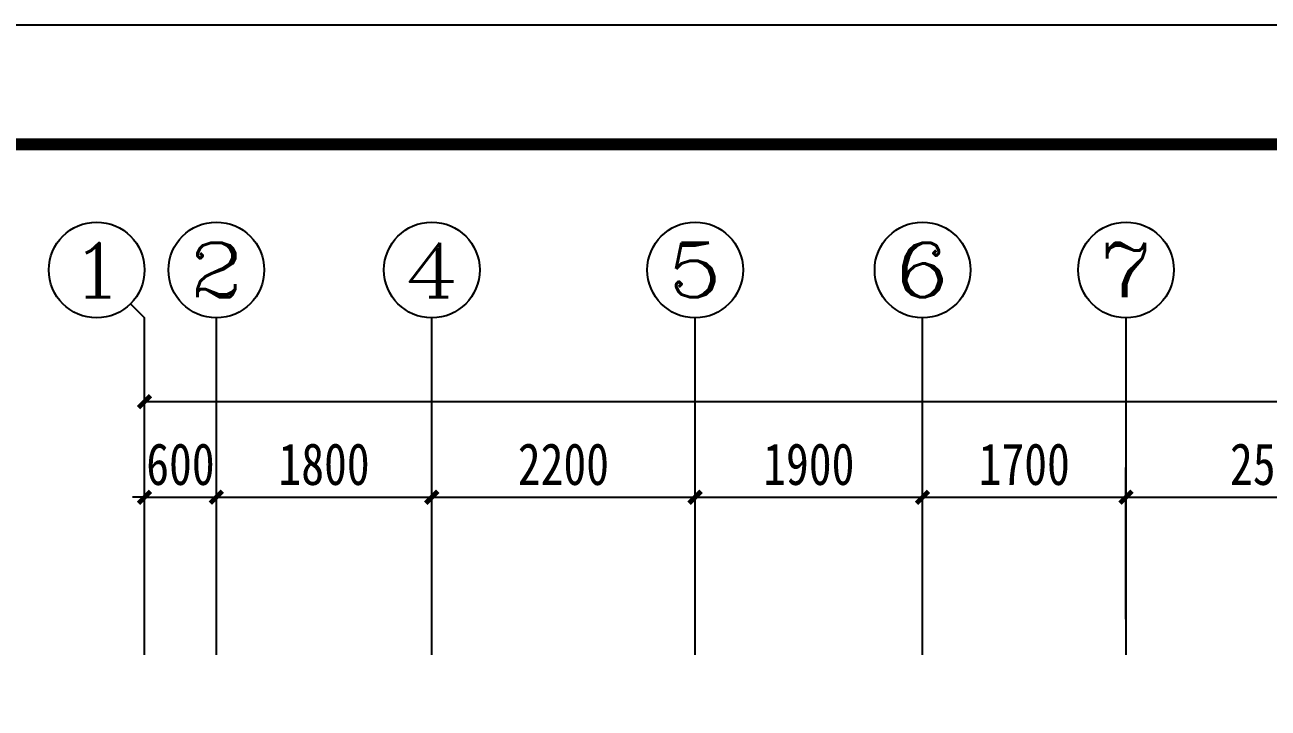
# Model space of a CAD drawing. Extents: x -144902 to 588294, y -160863 to 65494.
# Drawn here: x -13862 to -3474, y 59782 to 65494 of the extents above; entities that cross this region are included whole.
import ezdxf
from ezdxf.enums import TextEntityAlignment as Align

# ---------------------------------------------------------------- set-up
doc = ezdxf.new("R2010")
doc.units = 0
doc.header["$LTSCALE"] = 100
doc.layers.get('0').update_dxf_attribs({"linetype": 'CONTINUOUS'})
doc.layers.get('Defpoints').update_dxf_attribs({"linetype": 'CONTINUOUS'})
for name, color, linetype in [('1508', 2, 'CONTINUOUS'), ('AXIS', 3, 'CONTINUOUS'), ('AXIS_TEXT', 7, 'CONTINUOUS'), ('tk', 7, 'CONTINUOUS')]:
    doc.layers.add(name, color=color, linetype=linetype)
doc.styles.add('_HZTXT', font='complex.shx', dxfattribs={"width": 0.7, "bigfont": 'tssdchn.shx'})
doc.styles.add('COMPLEX', font='COMPLEX')
doc.styles.add('DIM_FONT', font='SIMHEI.TTF', dxfattribs={"width": 0.8})
doc.dimstyles.new('_TCH_ARCH&&100', dxfattribs={"dimtxt": 350, "dimasz": 100, "dimexe": 250, "dimexo": 300, "dimgap": 100, "dimtad": 1, "dimdec": 0, "dimzin": 0, "dimdsep": 46, "dimtxsty": 'DIM_FONT', "dimblk": 'ARCHTICK', "dimcen": 0.09, "dimclrt": 7, "dimazin": 2, "dimtfac": 1, "dimtdec": 0, "dimtix": 1, "dimtmove": 2, "dimatfit": 3, "dimfxl": 1, "dimtolj": 1, "dimtzin": 0, "dimarcsym": 0})

# ---------------------------------------------------------------- blocks, each defined once
blk = doc.blocks.new('A1tk')
at = {"layer": 'tk', "color": 5}
blk.add_lwpolyline([(0, 0), (0, 59400), (84100, 59400), (84100, 0)], close=True, dxfattribs=at)
at = {"layer": 'tk', "const_width": 100}
blk.add_lwpolyline([(2500, 1000), (83100, 1000), (83100, 58400), (2500, 58400)], close=True, dxfattribs=at)
blk = doc.blocks.new('_ArchTick')
at = {"color": 0, "linetype": 'ByBlock', "const_width": 0.4}
blk.add_lwpolyline([(-0.5, -0.5), (0.5, 0.5)], dxfattribs=at)
blk = doc.blocks.new('*D535')
at = {"layer": 'AXIS', "color": 0, "lineweight": -2}
for p, q in [((-4662, 60527), (-4662, 61795)), ((-2162, 60527), (-2162, 61795)), ((-4662, 61545), (-2162, 61545))]:
    blk.add_line(p, q, dxfattribs=at)
at = {"layer": 'Defpoints', "color": 0}
for p in [(-2162, 61545), (-4662, 60227), (-2162, 60227)]:
    blk.add_point(p, dxfattribs=at)
at = {"layer": 'AXIS', "color": 0, "lineweight": -2, "xscale": 100, "yscale": 100, "zscale": 100, "rotation": 180}
blk.add_blockref('_ArchTick', (-4662, 61545), dxfattribs=at)
at = {"layer": 'AXIS', "color": 0, "lineweight": -2, "xscale": 100, "yscale": 100, "zscale": 100}
blk.add_blockref('_ArchTick', (-2162, 61545), dxfattribs=at)
at = {"layer": 'AXIS', "color": 7, "insert": (-3412, 61820), "char_height": 350, "attachment_point": 5, "style": 'DIM_FONT'}
blk.add_mtext('\\A1;2500', dxfattribs=at)
blk = doc.blocks.new('*D536')
at = {"layer": 'AXIS', "color": 0, "lineweight": -2}
for p, q in [((-6362, 60527), (-6362, 61795)), ((-4662, 60527), (-4662, 61795)), ((-6362, 61545), (-4662, 61545))]:
    blk.add_line(p, q, dxfattribs=at)
at = {"layer": 'Defpoints', "color": 0}
for p in [(-4662, 61545), (-6362, 60227), (-4662, 60227)]:
    blk.add_point(p, dxfattribs=at)
at = {"layer": 'AXIS', "color": 0, "lineweight": -2, "xscale": 100, "yscale": 100, "zscale": 100, "rotation": 180}
blk.add_blockref('_ArchTick', (-6362, 61545), dxfattribs=at)
at = {"layer": 'AXIS', "color": 0, "lineweight": -2, "xscale": 100, "yscale": 100, "zscale": 100}
blk.add_blockref('_ArchTick', (-4662, 61545), dxfattribs=at)
at = {"layer": 'AXIS', "color": 7, "insert": (-5512, 61820), "char_height": 350, "attachment_point": 5, "style": 'DIM_FONT'}
blk.add_mtext('\\A1;1700', dxfattribs=at)
blk = doc.blocks.new('*D537')
at = {"layer": 'AXIS', "color": 0, "lineweight": -2}
for p, q in [((-8262, 60527), (-8262, 61795)), ((-6362, 60527), (-6362, 61795)), ((-8262, 61545), (-6362, 61545))]:
    blk.add_line(p, q, dxfattribs=at)
at = {"layer": 'Defpoints', "color": 0}
for p in [(-6362, 61545), (-8262, 60227), (-6362, 60227)]:
    blk.add_point(p, dxfattribs=at)
at = {"layer": 'AXIS', "color": 0, "lineweight": -2, "xscale": 100, "yscale": 100, "zscale": 100, "rotation": 180}
blk.add_blockref('_ArchTick', (-8262, 61545), dxfattribs=at)
at = {"layer": 'AXIS', "color": 0, "lineweight": -2, "xscale": 100, "yscale": 100, "zscale": 100}
blk.add_blockref('_ArchTick', (-6362, 61545), dxfattribs=at)
at = {"layer": 'AXIS', "color": 7, "insert": (-7312, 61820), "char_height": 350, "attachment_point": 5, "style": 'DIM_FONT'}
blk.add_mtext('\\A1;1900', dxfattribs=at)
blk = doc.blocks.new('*D538')
at = {"layer": 'AXIS', "color": 0, "lineweight": -2}
for p, q in [((-10462, 60527), (-10462, 61795)), ((-8262, 60527), (-8262, 61795)), ((-10462, 61545), (-8262, 61545))]:
    blk.add_line(p, q, dxfattribs=at)
at = {"layer": 'Defpoints', "color": 0}
for p in [(-8262, 61545), (-10462, 60227), (-8262, 60227)]:
    blk.add_point(p, dxfattribs=at)
at = {"layer": 'AXIS', "color": 0, "lineweight": -2, "xscale": 100, "yscale": 100, "zscale": 100, "rotation": 180}
blk.add_blockref('_ArchTick', (-10462, 61545), dxfattribs=at)
at = {"layer": 'AXIS', "color": 0, "lineweight": -2, "xscale": 100, "yscale": 100, "zscale": 100}
blk.add_blockref('_ArchTick', (-8262, 61545), dxfattribs=at)
at = {"layer": 'AXIS', "color": 7, "insert": (-9362, 61820), "char_height": 350, "attachment_point": 5, "style": 'DIM_FONT'}
blk.add_mtext('\\A1;2200', dxfattribs=at)
blk = doc.blocks.new('*D539')
at = {"layer": 'AXIS', "color": 0, "lineweight": -2}
for p, q in [((-12262, 60527), (-12262, 61795)), ((-10462, 60527), (-10462, 61795)), ((-12262, 61545), (-10462, 61545))]:
    blk.add_line(p, q, dxfattribs=at)
at = {"layer": 'Defpoints', "color": 0}
for p in [(-10462, 61545), (-12262, 60227), (-10462, 60227)]:
    blk.add_point(p, dxfattribs=at)
at = {"layer": 'AXIS', "color": 0, "lineweight": -2, "xscale": 100, "yscale": 100, "zscale": 100, "rotation": 180}
blk.add_blockref('_ArchTick', (-12262, 61545), dxfattribs=at)
at = {"layer": 'AXIS', "color": 0, "lineweight": -2, "xscale": 100, "yscale": 100, "zscale": 100}
blk.add_blockref('_ArchTick', (-10462, 61545), dxfattribs=at)
at = {"layer": 'AXIS', "color": 7, "insert": (-11362, 61820), "char_height": 350, "attachment_point": 5, "style": 'DIM_FONT'}
blk.add_mtext('\\A1;1800', dxfattribs=at)
blk = doc.blocks.new('*D540')
at = {"layer": 'AXIS', "color": 0, "lineweight": -2}
for p, q in [((-12862, 60527), (-12862, 61795)), ((-12262, 60527), (-12262, 61795)), ((-12862, 61545), (-12962, 61545)), ((-12862, 61545), (-12262, 61545)), ((-12262, 61545), (-12162, 61545))]:
    blk.add_line(p, q, dxfattribs=at)
at = {"layer": 'Defpoints', "color": 0}
for p in [(-12262, 61545), (-12862, 60227), (-12262, 60227)]:
    blk.add_point(p, dxfattribs=at)
at = {"layer": 'AXIS', "color": 0, "lineweight": -2, "xscale": 100, "yscale": 100, "zscale": 100}
blk.add_blockref('_ArchTick', (-12862, 61545), dxfattribs=at)
at = {"layer": 'AXIS', "color": 0, "lineweight": -2, "xscale": 100, "yscale": 100, "zscale": 100, "rotation": 180}
blk.add_blockref('_ArchTick', (-12262, 61545), dxfattribs=at)
at = {"layer": 'AXIS', "color": 7, "insert": (-12562, 61820), "char_height": 350, "attachment_point": 5, "style": 'DIM_FONT'}
blk.add_mtext('\\A1;600', dxfattribs=at)
blk = doc.blocks.new('*D541')
at = {"layer": 'AXIS', "color": 0, "lineweight": -2}
for p, q in [((-12862, 60527), (-12862, 62595)), ((26238, 60527), (26238, 62595)), ((-12862, 62345), (26238, 62345))]:
    blk.add_line(p, q, dxfattribs=at)
at = {"layer": 'Defpoints', "color": 0}
for p in [(26238, 62345), (-12862, 60227), (26238, 60227)]:
    blk.add_point(p, dxfattribs=at)
at = {"layer": 'AXIS', "color": 0, "lineweight": -2, "xscale": 100, "yscale": 100, "zscale": 100, "rotation": 180}
blk.add_blockref('_ArchTick', (-12862, 62345), dxfattribs=at)
at = {"layer": 'AXIS', "color": 0, "lineweight": -2, "xscale": 100, "yscale": 100, "zscale": 100}
blk.add_blockref('_ArchTick', (26238, 62345), dxfattribs=at)
at = {"layer": 'AXIS', "color": 7, "insert": (6688, 62620), "char_height": 350, "attachment_point": 5, "style": 'DIM_FONT'}
blk.add_mtext('\\A1;39100', dxfattribs=at)
blk = doc.blocks.new('_AXISO')
blk.add_circle((0, 0), 0.5)
at = {"layer": 'AXIS_TEXT', "style": 'COMPLEX', "width": 1.041667}
blk.add_attdef('A', text='', height=0.56, dxfattribs=at).set_placement((-0.25, -0.28), (0.25, -0.28), align=Align.FIT)

msp = doc.modelspace()

# ---------------------------------------------------------------- linework, layer by layer
at = {"layer": 'AXIS'}
for p, q in [((-12978.861, 63162.141), (-12861.704, 63044.983)), ((-12861.704, 60227.331, 0), (-12861.704, 63044.983)), ((-12261.704, 60227.331, 0), (-12261.704, 63044.983)), ((-10461.704, 60227.331, 0), (-10461.704, 63044.983)), ((-8261.704, 60227.331, 0), (-8261.704, 63044.983)), ((-6361.704, 60227.331, 0), (-6361.704, 63044.983)), ((-4661.704, 60227.331, 0), (-4661.704, 63044.983))]:
    msp.add_line(p, q, dxfattribs=at)

# ---------------------------------------------------------------- block references
at = {"layer": '1508'}
msp.add_blockref('A1tk', (-20399.668, 6094.074), dxfattribs=at)
at = {"layer": 'AXIS'}
ref = msp.add_blockref('_AXISO', (-13261.704, 63444.983), dxfattribs=dict(at, xscale=800, yscale=800, zscale=800))
ref.add_attrib('A', '1', dxfattribs={"layer": 'AXIS_TEXT', "height": 452.548, "style": '_HZTXT', "width": 2.333333}).set_placement((-13487.978, 63218.709), (-13035.43, 63218.709), align=Align.FIT)
ref = msp.add_blockref('_AXISO', (-12261.704, 63444.983), dxfattribs=dict(at, xscale=800, yscale=800, zscale=800))
ref.add_attrib('A', '2', dxfattribs={"layer": 'AXIS_TEXT', "height": 452.548, "style": '_HZTXT', "width": 1.5}).set_placement((-12487.978, 63218.709), (-12035.43, 63218.709), align=Align.FIT)
ref = msp.add_blockref('_AXISO', (-10461.704, 63444.983), dxfattribs=dict(at, xscale=800, yscale=800, zscale=800))
ref.add_attrib('A', '4', dxfattribs={"layer": 'AXIS_TEXT', "height": 452.548, "style": '_HZTXT', "width": 1.3125}).set_placement((-10687.978, 63218.709), (-10235.43, 63218.709), align=Align.FIT)
ref = msp.add_blockref('_AXISO', (-8261.704, 63444.983), dxfattribs=dict(at, xscale=800, yscale=800, zscale=800))
ref.add_attrib('A', '5', dxfattribs={"layer": 'AXIS_TEXT', "height": 452.548, "style": '_HZTXT', "width": 1.5}).set_placement((-8487.978, 63218.709), (-8035.43, 63218.709), align=Align.FIT)
ref = msp.add_blockref('_AXISO', (-6361.704, 63444.983), dxfattribs=dict(at, xscale=800, yscale=800, zscale=800))
ref.add_attrib('A', '6', dxfattribs={"layer": 'AXIS_TEXT', "height": 452.548, "style": '_HZTXT', "width": 1.5}).set_placement((-6587.978, 63218.709), (-6135.43, 63218.709), align=Align.FIT)
ref = msp.add_blockref('_AXISO', (-4661.704, 63444.983), dxfattribs=dict(at, xscale=800, yscale=800, zscale=800))
ref.add_attrib('A', '7', dxfattribs={"layer": 'AXIS_TEXT', "height": 452.548, "style": '_HZTXT', "width": 1.5}).set_placement((-4887.978, 63218.709), (-4435.43, 63218.709), align=Align.FIT)

# ---------------------------------------------------------------- dimensions: what is measured, and where the dimension line sits
for p1, p2, distance, picture, middle in [((-12861.704, 60227.331, 0), (26238.296, 60227.331, 0), 2117.653, '*D541', (6688.296, 62619.983, 0)), ((-12861.704, 60227.331, 0), (-12261.704, 60227.331, 0), 1317.653, '*D540', (-12561.704, 61819.983, 0)), ((-12261.704, 60227.331, 0), (-10461.704, 60227.331, 0), 1317.653, '*D539', (-11361.704, 61819.983, 0)), ((-10461.704, 60227.331, 0), (-8261.704, 60227.331, 0), 1317.653, '*D538', (-9361.704, 61819.983, 0)), ((-8261.704, 60227.331, 0), (-6361.704, 60227.331, 0), 1317.653, '*D537', (-7311.704, 61819.983, 0)), ((-6361.704, 60227.331, 0), (-4661.704, 60227.331, 0), 1317.653, '*D536', (-5511.704, 61819.983, 0)), ((-4661.704, 60227.331, 0), (-2161.704, 60227.331, 0), 1317.653, '*D535', (-3411.704, 61819.983, 0))]:
    dim = msp.add_aligned_dim(p1=p1, p2=p2, distance=distance, dimstyle='_TCH_ARCH&&100', dxfattribs=at)
    dim.commit()
    dim.dimension.update_dxf_attribs({"geometry": picture, "text_midpoint": middle})

doc.saveas('drawing.dxf')
